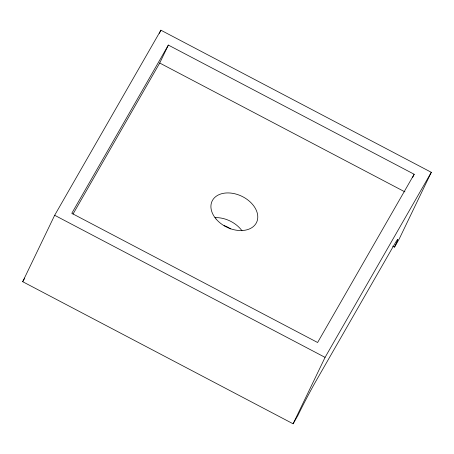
<?xml version="1.0" encoding="UTF-8"?>
<svg xmlns="http://www.w3.org/2000/svg" width="454" height="454" viewBox="0 0 454 454"><rect width="100%" height="100%" fill="white"/><g stroke="black" fill="none" stroke-linecap="round" stroke-linejoin="round"><path stroke-width="0.68" d="M394.509 247.135A27.79 1.01 -62.3 0 0 393.487 246.011L316.228 380.605A27.79 1.01 -62.3 0 0 297.932 415.382L293.102 423.798L22.7 281.696L54.667 215.275L160.898 30.202L431.3 172.304L399.333 238.725L394.509 247.135L392.625 246.147M159.36 33.397L160.898 30.202M73.015 214.078L159.717 63.027L168.36 45.077L414.179 174.262L412.692 177.355M293.102 423.798L325.07 357.377L431.3 172.304M22.7 281.696L24.771 278.086M168.36 45.077L71.783 213.323L317.607 342.503L414.179 174.262M159.717 63.027L404.911 191.883M54.667 215.275L325.07 357.377M224.094 225.649A15.283 10.658 25.7 0 1 230.581 228.929M215.003 217.619A24.664 17.195 25.7 0 1 241.993 230.763M216.013 218.942A24.664 17.195 25.7 0 0 256.158 223.209A24.664 17.195 25.7 0 0 230.859 193.081A24.664 17.195 25.7 0 0 216.013 218.942"/></g></svg>
